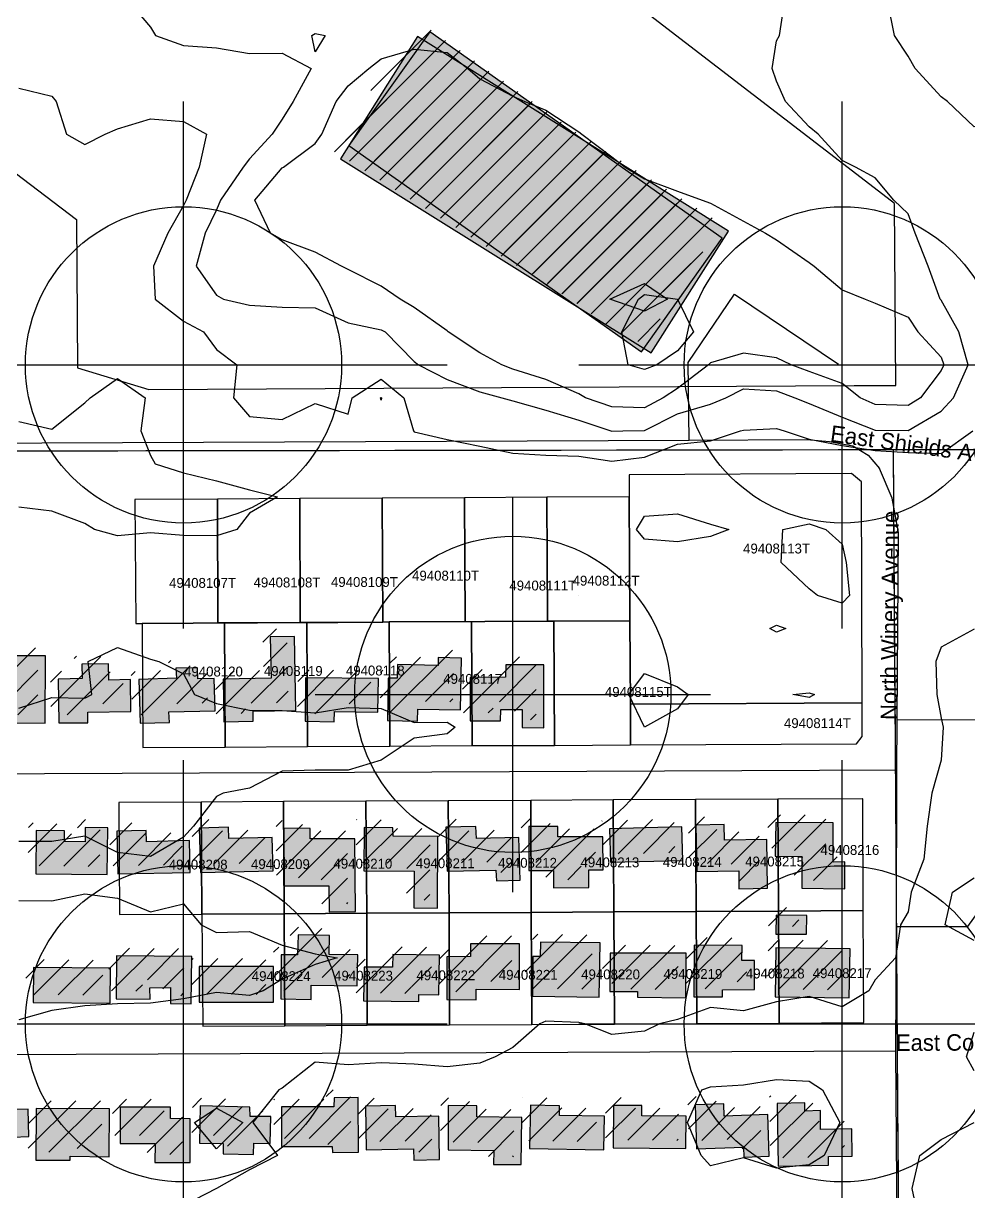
# Model space of a CAD drawing. Extents: x 6438959 to 7279357, y 1424492 to 2039161.
# Drawn here: x 6785889 to 6786750, y 1742430 to 1743494 of the extents above; entities that cross this region are included whole.
import ezdxf

# ---------------------------------------------------------------- set-up
doc = ezdxf.new("R2010")
doc.units = 21
for name, color, linetype in [('ADJOINING_LABELS', 230, 'Continuous'), ('ADJOINING_PARCELS', 241, 'Continuous'), ('BUILDINGS', 9, 'Continuous'), ('CENTER', 1, 'Continuous'), ('CL_LOCAL', 4, 'Continuous'), ('CL_MAJOR', 2, 'Continuous'), ('CONTOUR_1FT', 251, 'Continuous'), ('CONTOUR_INDEX', 150, 'Continuous'), ('PLSS_QQ', 8, 'Continuous'), ('PLSS_QQ_3D', 7, 'Continuous'), ('PLSS_SECTION', 7, 'Continuous'), ('PLSS_SECTION_3D', 7, 'Continuous'), ('ROAD_LABELS', 3, 'Continuous')]:
    doc.layers.add(name, color=color, linetype=linetype)

msp = doc.modelspace()

# ---------------------------------------------------------------- hatches: boundary and pattern name
at = {"layer": 'BUILDINGS_HATCH'}
for points in [[(6786185.6, 1743382.6), (6786451.9, 1743194.7), (6786525.5, 1743298.1), (6786259.2, 1743486)], [(6786460.9, 1743193.6), (6786531.2, 1743304.5), (6786248, 1743481.7), (6786178, 1743370.4)], [(6786070.9, 1742896.5), (6786071.5, 1742857.6), (6786098.4, 1742858.2), (6786098.3, 1742867.3), (6786137.3, 1742868), (6786135.9, 1742935.3), (6786113.9, 1742935.1), (6786114.8, 1742897.3)], [(6785849.4, 1742899.8), (6785849.4, 1742867.4), (6785882.2, 1742867.3), (6785882.3, 1742856.8), (6785908.9, 1742856.6), (6785909.3, 1742917.8), (6785881.2, 1742917.9), (6785881, 1742899.7)], [(6786287.3, 1742868.5), (6786288, 1742915.8), (6786266.9, 1742916.4), (6786266.7, 1742909.1), (6786229.8, 1742909.9), (6786229.6, 1742897.5), (6786221.4, 1742897.4), (6786220.6, 1742858.8), (6786248.1, 1742858.3), (6786248.3, 1742869.2)], [(6785921.2, 1742856.7), (6785947.9, 1742856.9), (6785947.8, 1742866.4), (6785987, 1742867.1), (6785986.5, 1742896.2), (6785966.9, 1742895.7), (6785966.5, 1742910.6), (6785942.2, 1742910.1), (6785942.6, 1742897), (6785920.6, 1742896.4)], [(6786063.8, 1742867.7), (6786062.9, 1742897.2), (6786048, 1742896.7), (6786047.6, 1742906.9), (6786028, 1742906.4), (6786028.4, 1742897.3), (6785994.1, 1742896.3), (6785995.3, 1742856.6), (6786022, 1742857.2), (6786021.6, 1742866.7)], [(6786296.1, 1742898), (6786296.1, 1742858.7), (6786323.7, 1742858.6), (6786323.9, 1742868.8), (6786343.5, 1742868.9), (6786343.3, 1742852.5), (6786363, 1742852.3), (6786363.1, 1742909.5), (6786328.5, 1742909.6), (6786328.3, 1742898.3)], [(6786145.6, 1742858.2), (6786172.2, 1742857.7), (6786172.4, 1742867.2), (6786212, 1742866.4), (6786212.6, 1742897), (6786146.1, 1742897.9)], [(6786301.7, 1742751.3), (6786301.3, 1742762.3), (6786273.8, 1742761.7), (6786275, 1742721.6), (6786319.5, 1742722.7), (6786319.9, 1742712.9), (6786341.5, 1742713.4), (6786340.3, 1742752.4)], [(6786349.4, 1742722.2), (6786371.9, 1742722.4), (6786371.8, 1742706.4), (6786404, 1742706.7), (6786404.1, 1742723), (6786417, 1742722.8), (6786416.8, 1742753), (6786375.8, 1742753), (6786375.7, 1742762.5), (6786349.3, 1742762.3)], [(6786422.9, 1742760.3), (6786423.7, 1742729.8), (6786489.6, 1742731.4), (6786488.8, 1742762)], [(6786566.8, 1742706.2), (6786566.2, 1742750.6), (6786527.5, 1742749.9), (6786527.4, 1742764.1), (6786501.4, 1742763.5), (6786502.3, 1742721.3), (6786540.7, 1742722), (6786540.8, 1742705.6)], [(6786637.2, 1742705.7), (6786637.2, 1742730.1), (6786626.7, 1742730), (6786626.7, 1742765.7), (6786574.3, 1742765.9), (6786573.9, 1742735.4), (6786598.2, 1742735.2), (6786598.2, 1742706.1)], [(6785926.4, 1742758.5), (6785900.6, 1742758.6), (6785900.4, 1742719.3), (6785965.4, 1742718.7), (6785965.9, 1742761.3), (6785945.4, 1742761.5), (6785945.2, 1742748.4), (6785926.5, 1742748.6)], [(6786041, 1742720.4), (6786040.4, 1742749.6), (6786001.2, 1742748.5), (6786000.8, 1742758.7), (6785974.2, 1742758.1), (6785975.1, 1742719.2)], [(6786116.5, 1742722.1), (6786115.7, 1742752.4), (6786076.2, 1742751.3), (6786075.8, 1742761.9), (6786049.1, 1742760.9), (6786050.3, 1742720.5)], [(6786167.5, 1742684.7), (6786191.5, 1742684.9), (6786191, 1742751.2), (6786150.3, 1742751.2), (6786150.2, 1742760.7), (6786126.2, 1742760.8), (6786126.6, 1742708.4), (6786167.3, 1742708.4)], [(6786266.5, 1742753.2), (6786225.8, 1742753.6), (6786225.7, 1742761.3), (6786199.4, 1742761.4), (6786199.1, 1742722.1), (6786245.1, 1742721.7), (6786244.8, 1742688.2), (6786266.2, 1742688)], [(6786574.5, 1742664.4), (6786602.3, 1742664.2), (6786602.5, 1742681.3), (6786574.7, 1742681.5)], [(6786193.2, 1742617.2), (6786193.6, 1742645.6), (6786167.5, 1742645.7), (6786168, 1742663.2), (6786139.3, 1742663.7), (6786138.8, 1742645.5), (6786123.9, 1742645.4), (6786123.6, 1742605.3), (6786151.2, 1742604.8), (6786151.1, 1742617.9)], [(6786340.8, 1742655.5), (6786296.3, 1742655.5), (6786296.4, 1742643.9), (6786274.7, 1742643.7), (6786274.8, 1742604.7), (6786301.4, 1742604.6), (6786301.6, 1742614.1), (6786340.9, 1742614)], [(6786414.4, 1742656.5), (6786359.9, 1742657.1), (6786359.7, 1742644), (6786353.2, 1742644), (6786352.7, 1742607.9), (6786413.6, 1742607)], [(6786198.9, 1742603.7), (6786249.3, 1742603.1), (6786249.3, 1742609.3), (6786267.4, 1742609), (6786268, 1742645.1), (6786225.5, 1742645.8), (6786225.3, 1742634.2), (6786199.5, 1742634.3)], [(6786492.6, 1742646.9), (6786423.5, 1742647.1), (6786423.2, 1742612.1), (6786448.4, 1742612), (6786448.5, 1742606.9), (6786492.4, 1742606.5)], [(6786499.7, 1742607.3), (6786525.8, 1742607.2), (6786525.7, 1742613.7), (6786555, 1742614), (6786555.1, 1742640.5), (6786543.4, 1742640.4), (6786543.6, 1742653.9), (6786499.9, 1742654.3)], [(6786574.3, 1742652), (6786573.8, 1742607.2), (6786641.2, 1742606.3), (6786642, 1742651.1)], [(6786042.5, 1742644), (6785973.9, 1742644.5), (6785973.7, 1742605.5), (6786004.4, 1742605.1), (6786004.3, 1742615.6), (6786023.1, 1742615.8), (6786022.9, 1742601.2), (6786041.9, 1742601)], [(6786116.9, 1742602.3), (6786116.9, 1742634.8), (6786049.3, 1742634.9), (6786049.2, 1742602.5)], [(6785968.4, 1742633.5), (6785898.4, 1742634.1), (6785898.1, 1742602), (6785968.1, 1742601.5)], [(6786041, 1742496.1), (6786023.2, 1742496.4), (6786023.1, 1742506.9), (6785977.1, 1742506.9), (6785977.1, 1742473.8), (6786009, 1742473.7), (6786008.9, 1742456.5), (6786041.1, 1742456.4)], [(6786098.7, 1742463.8), (6786098.9, 1742474), (6786113.9, 1742473.8), (6786114.3, 1742498.2), (6786095.5, 1742498.4), (6786095.4, 1742506.8), (6786050, 1742507.9), (6786049.4, 1742474), (6786071.1, 1742473.8), (6786070.9, 1742464.3)], [(6786124.1, 1742507), (6786124.1, 1742471), (6786170.4, 1742471), (6786170.5, 1742465.5), (6786194.2, 1742465.7), (6786194.1, 1742515.6), (6786172.1, 1742515.4), (6786171.9, 1742507)], [(6786201.2, 1742467.9), (6786244.5, 1742468.7), (6786244.6, 1742458.5), (6786268.1, 1742459), (6786267.4, 1742498.7), (6786228.2, 1742498), (6786228.1, 1742508.2), (6786200.6, 1742507.6)], [(6786342.5, 1742454.5), (6786343, 1742497.5), (6786302, 1742497.9), (6786302.2, 1742508.1), (6786276.1, 1742508.3), (6786275.9, 1742467.8), (6786317.5, 1742467.4), (6786317.3, 1742454.7)], [(6786377.5, 1742508), (6786350.8, 1742508.5), (6786350, 1742469.2), (6786417.7, 1742467.9), (6786418.3, 1742498.5), (6786377.3, 1742499.3)], [(6786426.1, 1742469.8), (6786492.3, 1742469.2), (6786492.7, 1742498.7), (6786452.3, 1742498.8), (6786452.2, 1742508.2), (6786426.4, 1742508.4)], [(6786544.8, 1742470.4), (6786545.1, 1742461.3), (6786568.3, 1742462.2), (6786567.1, 1742500.1), (6786527.3, 1742498.7), (6786526.9, 1742509.9), (6786500.8, 1742509), (6786502, 1742469)], [(6786643.6, 1742487.2), (6786615.2, 1742486.6), (6786615.1, 1742503.8), (6786600.7, 1742503.3), (6786600.7, 1742510.6), (6786575.5, 1742510), (6786576.5, 1742453.2), (6786622.5, 1742453.9), (6786622.5, 1742461.9), (6786643.8, 1742462.1)], [(6785894.1, 1742480), (6785893.3, 1742505.1), (6785823.9, 1742503.5), (6785824.8, 1742470.3), (6785879.3, 1742471.9), (6785879.2, 1742479.5)], [(6785967.2, 1742461.7), (6785967.4, 1742505.4), (6785900.7, 1742505.5), (6785900.5, 1742458.6), (6785931.8, 1742458.5), (6785931.8, 1742462.1)]]:
    msp.add_hatch(color=251, dxfattribs=at).paths.add_polyline_path(points)
at = {"layer": 'BUILDINGS_SHADOW'}
h = msp.add_hatch(dxfattribs=at)
h.set_pattern_fill('ANSI31', scale=5)
h.paths.add_polyline_path([(6786454, 1743200.8), (6786524.2, 1743311.7), (6786241, 1743488.9), (6786171, 1743377.6)])
h = msp.add_hatch(dxfattribs=at)
h.set_pattern_fill('ANSI31', scale=5)
h.paths.add_polyline_path([(6786178.7, 1743389.8), (6786445, 1743201.9), (6786518.6, 1743305.3), (6786252.3, 1743493.2)])
h = msp.add_hatch(dxfattribs=at)
h.set_pattern_fill('ANSI31', scale=5)
h.paths.add_polyline_path([(6786063.9, 1742903.7), (6786064.5, 1742864.8), (6786091.5, 1742865.4), (6786091.4, 1742874.5), (6786130.3, 1742875.2), (6786128.9, 1742942.5), (6786107, 1742942.3), (6786107.8, 1742904.5)])
h = msp.add_hatch(dxfattribs=at)
h.set_pattern_fill('ANSI31', scale=5)
h.paths.add_polyline_path([(6785842.5, 1742907), (6785842.4, 1742874.6), (6785875.2, 1742874.5), (6785875.3, 1742864), (6785902, 1742863.8), (6785902.4, 1742925), (6785874.2, 1742925.1), (6785874.1, 1742906.9)])
h = msp.add_hatch(dxfattribs=at)
h.set_pattern_fill('ANSI31', scale=5)
h.paths.add_polyline_path([(6786280.3, 1742875.7), (6786281.1, 1742923), (6786260, 1742923.6), (6786259.8, 1742916.3), (6786222.9, 1742917.1), (6786222.7, 1742904.7), (6786214.5, 1742904.6), (6786213.6, 1742866), (6786241.1, 1742865.5), (6786241.3, 1742876.4)])
h = msp.add_hatch(dxfattribs=at)
h.set_pattern_fill('ANSI31', scale=5)
h.paths.add_polyline_path([(6785914.3, 1742863.9), (6785940.9, 1742864.1), (6785940.8, 1742873.6), (6785980.1, 1742874.3), (6785979.6, 1742903.4), (6785959.9, 1742902.9), (6785959.5, 1742917.8), (6785935.2, 1742917.3), (6785935.6, 1742904.2), (6785913.7, 1742903.6)])
h = msp.add_hatch(dxfattribs=at)
h.set_pattern_fill('ANSI31', scale=5)
h.paths.add_polyline_path([(6786056.8, 1742874.9), (6786056, 1742904.4), (6786041.1, 1742903.9), (6786040.7, 1742914.1), (6786021.1, 1742913.6), (6786021.4, 1742904.5), (6785987.2, 1742903.5), (6785988.4, 1742863.8), (6786015, 1742864.4), (6786014.7, 1742873.8)])
h = msp.add_hatch(dxfattribs=at)
h.set_pattern_fill('ANSI31', scale=5)
h.paths.add_polyline_path([(6786289.1, 1742905.2), (6786289.2, 1742865.9), (6786316.7, 1742865.8), (6786316.9, 1742876), (6786336.5, 1742876.1), (6786336.4, 1742859.7), (6786356, 1742859.5), (6786356.1, 1742916.7), (6786321.6, 1742916.8), (6786321.4, 1742905.5)])
h = msp.add_hatch(dxfattribs=at)
h.set_pattern_fill('ANSI31', scale=5)
h.paths.add_polyline_path([(6786138.6, 1742865.4), (6786165.3, 1742864.9), (6786165.5, 1742874.4), (6786205.1, 1742873.6), (6786205.7, 1742904.2), (6786139.2, 1742905.1)])
h = msp.add_hatch(dxfattribs=at)
h.set_pattern_fill('ANSI31', scale=5)
h.paths.add_polyline_path([(6786630.2, 1742712.9), (6786630.3, 1742737.2), (6786619.8, 1742737.2), (6786619.8, 1742772.8), (6786567.3, 1742773.1), (6786567, 1742742.6), (6786591.3, 1742742.4), (6786591.2, 1742713.3)])
h = msp.add_hatch(dxfattribs=at)
h.set_pattern_fill('ANSI31', scale=5)
h.paths.add_polyline_path([(6785919.5, 1742765.7), (6785893.7, 1742765.8), (6785893.4, 1742726.5), (6785958.5, 1742725.9), (6785959, 1742768.5), (6785938.5, 1742768.7), (6785938.3, 1742755.6), (6785919.6, 1742755.8)])
h = msp.add_hatch(dxfattribs=at)
h.set_pattern_fill('ANSI31', scale=5)
h.paths.add_polyline_path([(6786034, 1742727.6), (6786033.5, 1742756.8), (6785994.2, 1742755.7), (6785993.9, 1742765.9), (6785967.2, 1742765.3), (6785968.1, 1742726.4)])
h = msp.add_hatch(dxfattribs=at)
h.set_pattern_fill('ANSI31', scale=5)
h.paths.add_polyline_path([(6786109.6, 1742729.3), (6786108.7, 1742759.6), (6786069.2, 1742758.5), (6786068.8, 1742769.1), (6786042.2, 1742768.1), (6786043.4, 1742727.7)])
h = msp.add_hatch(dxfattribs=at)
h.set_pattern_fill('ANSI31', scale=5)
h.paths.add_polyline_path([(6786160.6, 1742691.9), (6786184.6, 1742692.1), (6786184, 1742758.3), (6786143.3, 1742758.4), (6786143.2, 1742767.8), (6786119.2, 1742768), (6786119.6, 1742715.6), (6786160.4, 1742715.6)])
h = msp.add_hatch(dxfattribs=at)
h.set_pattern_fill('ANSI31', scale=5)
h.paths.add_polyline_path([(6786259.6, 1742760.4), (6786218.9, 1742760.8), (6786218.8, 1742768.5), (6786192.4, 1742768.6), (6786192.2, 1742729.3), (6786238.2, 1742728.9), (6786237.9, 1742695.4), (6786259.2, 1742695.2)])
h = msp.add_hatch(dxfattribs=at)
h.set_pattern_fill('ANSI31', scale=5)
h.paths.add_polyline_path([(6786294.7, 1742758.5), (6786294.4, 1742769.4), (6786266.8, 1742768.9), (6786268, 1742728.8), (6786312.6, 1742729.9), (6786312.9, 1742720.1), (6786334.6, 1742720.6), (6786333.4, 1742759.6)])
h = msp.add_hatch(dxfattribs=at)
h.set_pattern_fill('ANSI31', scale=5)
h.paths.add_polyline_path([(6786342.4, 1742729.4), (6786365, 1742729.6), (6786364.8, 1742713.6), (6786397, 1742713.9), (6786397.2, 1742730.2), (6786410.1, 1742730), (6786409.8, 1742760.2), (6786368.8, 1742760.2), (6786368.8, 1742769.7), (6786342.4, 1742769.5)])
h = msp.add_hatch(dxfattribs=at)
h.set_pattern_fill('ANSI31', scale=5)
h.paths.add_polyline_path([(6786415.9, 1742767.5), (6786416.8, 1742737), (6786482.7, 1742738.6), (6786481.8, 1742769.2)])
h = msp.add_hatch(dxfattribs=at)
h.set_pattern_fill('ANSI31', scale=5)
h.paths.add_polyline_path([(6786559.9, 1742713.4), (6786559.2, 1742757.8), (6786520.6, 1742757.1), (6786520.5, 1742771.3), (6786494.4, 1742770.7), (6786495.3, 1742728.5), (6786533.7, 1742729.2), (6786533.8, 1742712.8)])
h = msp.add_hatch(dxfattribs=at)
h.set_pattern_fill('ANSI31', scale=5)
h.paths.add_polyline_path([(6786567.6, 1742671.6), (6786595.4, 1742671.4), (6786595.6, 1742688.5), (6786567.7, 1742688.7)])
h = msp.add_hatch(dxfattribs=at)
h.set_pattern_fill('ANSI31', scale=5)
h.paths.add_polyline_path([(6786186.3, 1742624.4), (6786186.6, 1742652.8), (6786160.6, 1742652.9), (6786161, 1742670.4), (6786132.3, 1742670.9), (6786131.9, 1742652.7), (6786116.9, 1742652.6), (6786116.7, 1742612.5), (6786144.2, 1742612), (6786144.1, 1742625.1)])
h = msp.add_hatch(dxfattribs=at)
h.set_pattern_fill('ANSI31', scale=5)
h.paths.add_polyline_path([(6786333.9, 1742662.7), (6786289.4, 1742662.7), (6786289.5, 1742651.1), (6786267.8, 1742650.9), (6786267.8, 1742611.9), (6786294.5, 1742611.8), (6786294.7, 1742621.3), (6786333.9, 1742621.2)])
h = msp.add_hatch(dxfattribs=at)
h.set_pattern_fill('ANSI31', scale=5)
h.paths.add_polyline_path([(6786407.4, 1742663.7), (6786352.9, 1742664.3), (6786352.7, 1742651.2), (6786346.3, 1742651.2), (6786345.7, 1742615.1), (6786406.6, 1742614.2)])
h = msp.add_hatch(dxfattribs=at)
h.set_pattern_fill('ANSI31', scale=5)
h.paths.add_polyline_path([(6786492.8, 1742614.5), (6786518.8, 1742614.4), (6786518.8, 1742620.9), (6786548.1, 1742621.1), (6786548.1, 1742647.7), (6786536.4, 1742647.6), (6786536.6, 1742661.1), (6786493, 1742661.5)])
h = msp.add_hatch(dxfattribs=at)
h.set_pattern_fill('ANSI31', scale=5)
h.paths.add_polyline_path([(6786567.4, 1742659.2), (6786566.9, 1742614.4), (6786634.2, 1742613.5), (6786635, 1742658.3)])
h = msp.add_hatch(dxfattribs=at)
h.set_pattern_fill('ANSI31', scale=5)
h.paths.add_polyline_path([(6786035.5, 1742651.2), (6785967, 1742651.7), (6785966.7, 1742612.7), (6785997.5, 1742612.3), (6785997.4, 1742622.8), (6786016.1, 1742623), (6786016, 1742608.4), (6786035, 1742608.2)])
h = msp.add_hatch(dxfattribs=at)
h.set_pattern_fill('ANSI31', scale=5)
h.paths.add_polyline_path([(6786192, 1742610.9), (6786242.4, 1742610.3), (6786242.3, 1742616.5), (6786260.5, 1742616.2), (6786261.1, 1742652.3), (6786218.6, 1742653), (6786218.4, 1742641.4), (6786192.6, 1742641.5)])
h = msp.add_hatch(dxfattribs=at)
h.set_pattern_fill('ANSI31', scale=5)
h.paths.add_polyline_path([(6786485.7, 1742654.1), (6786416.6, 1742654.3), (6786416.3, 1742619.3), (6786441.5, 1742619.2), (6786441.5, 1742614.1), (6786485.4, 1742613.7)])
h = msp.add_hatch(dxfattribs=at)
h.set_pattern_fill('ANSI31', scale=5)
h.paths.add_polyline_path([(6785961.5, 1742640.7), (6785891.5, 1742641.3), (6785891.2, 1742609.2), (6785961.2, 1742608.7)])
h = msp.add_hatch(dxfattribs=at)
h.set_pattern_fill('ANSI31', scale=5)
h.paths.add_polyline_path([(6786110, 1742609.5), (6786110, 1742642), (6786042.3, 1742642.1), (6786042.3, 1742609.7)])
h = msp.add_hatch(dxfattribs=at)
h.set_pattern_fill('ANSI31', scale=5)
h.paths.add_polyline_path([(6786117.2, 1742514.2), (6786117.2, 1742478.2), (6786163.5, 1742478.2), (6786163.5, 1742472.7), (6786187.2, 1742472.9), (6786187.1, 1742522.8), (6786165.2, 1742522.6), (6786164.9, 1742514.2)])
h = msp.add_hatch(dxfattribs=at)
h.set_pattern_fill('ANSI31', scale=5)
h.paths.add_polyline_path([(6786636.7, 1742494.4), (6786608.3, 1742493.8), (6786608.1, 1742510.9), (6786593.8, 1742510.5), (6786593.7, 1742517.7), (6786568.5, 1742517.2), (6786569.6, 1742460.4), (6786615.6, 1742461.1), (6786615.5, 1742469.1), (6786636.9, 1742469.3)])
h = msp.add_hatch(dxfattribs=at)
h.set_pattern_fill('ANSI31', scale=5)
h.paths.add_polyline_path([(6785960.3, 1742468.9), (6785960.5, 1742512.6), (6785893.7, 1742512.7), (6785893.5, 1742465.8), (6785924.9, 1742465.7), (6785924.8, 1742469.3)])
h = msp.add_hatch(dxfattribs=at)
h.set_pattern_fill('ANSI31', scale=5)
h.paths.add_polyline_path([(6786034.1, 1742503.3), (6786016.2, 1742503.5), (6786016.1, 1742514.1), (6785970.2, 1742514.1), (6785970.1, 1742481), (6786002.1, 1742480.9), (6786001.9, 1742463.7), (6786034.1, 1742463.6)])
h = msp.add_hatch(dxfattribs=at)
h.set_pattern_fill('ANSI31', scale=5)
h.paths.add_polyline_path([(6786091.8, 1742471), (6786092, 1742481.2), (6786106.9, 1742481), (6786107.3, 1742505.4), (6786088.6, 1742505.6), (6786088.5, 1742514), (6786043.1, 1742515.1), (6786042.5, 1742481.2), (6786064.2, 1742481), (6786063.9, 1742471.5)])
h = msp.add_hatch(dxfattribs=at)
h.set_pattern_fill('ANSI31', scale=5)
h.paths.add_polyline_path([(6786194.3, 1742475.1), (6786237.6, 1742475.9), (6786237.7, 1742465.7), (6786261.1, 1742466.2), (6786260.5, 1742505.9), (6786221.3, 1742505.2), (6786221.2, 1742515.4), (6786193.6, 1742514.8)])
h = msp.add_hatch(dxfattribs=at)
h.set_pattern_fill('ANSI31', scale=5)
h.paths.add_polyline_path([(6786335.5, 1742461.7), (6786336.1, 1742504.7), (6786295.1, 1742505.1), (6786295.3, 1742515.3), (6786269.2, 1742515.4), (6786268.9, 1742475), (6786310.5, 1742474.6), (6786310.4, 1742461.9)])
h = msp.add_hatch(dxfattribs=at)
h.set_pattern_fill('ANSI31', scale=5)
h.paths.add_polyline_path([(6786370.6, 1742515.2), (6786343.9, 1742515.7), (6786343, 1742476.4), (6786410.7, 1742475.1), (6786411.3, 1742505.7), (6786370.3, 1742506.4)])
h = msp.add_hatch(dxfattribs=at)
h.set_pattern_fill('ANSI31', scale=5)
h.paths.add_polyline_path([(6786419.2, 1742477), (6786485.4, 1742476.4), (6786485.7, 1742505.9), (6786445.3, 1742506), (6786445.2, 1742515.4), (6786419.5, 1742515.6)])
h = msp.add_hatch(dxfattribs=at)
h.set_pattern_fill('ANSI31', scale=5)
h.paths.add_polyline_path([(6786537.8, 1742477.6), (6786538.2, 1742468.5), (6786561.3, 1742469.4), (6786560.1, 1742507.3), (6786520.3, 1742505.9), (6786519.9, 1742517.1), (6786493.9, 1742516.2), (6786495.1, 1742476.2)])

# ---------------------------------------------------------------- linework, layer by layer
at = {"layer": 'ADJOINING_PARCELS'}
for points in [[(6785390.5, 1744323.3), (6785393.8, 1743812.1), (6785395.1, 1743632.4), (6785596.2, 1743633.5), (6785597, 1743513.5), (6785676, 1743513.8), (6785721.3, 1743479.4), (6785937.4, 1743315.1), (6785938.3, 1743180), (6786003.4, 1743160.4), (6786645.8, 1743163.8), (6786683.8, 1743164.1), (6786682.4, 1743329.6), (6786644.2, 1743359), (6786060.6, 1743807.9), (6785390.5, 1744323.3)], [(6786643.3, 1743083.8), (6786440.7, 1743082.7), (6786440.9, 1743062.7), (6786441.4, 1742949.7), (6786441.9, 1742873.9), (6786653, 1742875.1), (6786652.3, 1743076.1), (6786643.3, 1743083.8)], [(6785997.2, 1742947.3), (6786043.6, 1742947.5), (6786066.3, 1742947.7), (6786065.9, 1743060.5), (6785990.7, 1743060.1), (6785991.4, 1742947.2), (6785997.2, 1742947.3)], [(6786102.2, 1742947.8), (6786141.3, 1742948.1), (6786140.8, 1743061), (6786065.9, 1743060.5), (6786066.3, 1742947.7), (6786072.2, 1742947.7), (6786102.2, 1742947.8)], [(6786147.2, 1742948.2), (6786175.6, 1742948.2), (6786216.4, 1742948.5), (6786215.8, 1743061.4), (6786140.8, 1743061), (6786141.3, 1742948.1), (6786147.2, 1742948.2)], [(6786222.2, 1742948.6), (6786291.4, 1742949), (6786290.8, 1743061.8), (6786215.8, 1743061.4), (6786216.4, 1742948.5), (6786222.2, 1742948.6)], [(6786366.4, 1742949.2), (6786366.4, 1742949.4), (6786365.8, 1743062.3), (6786290.8, 1743061.8), (6786291.4, 1742949), (6786297.3, 1742948.8), (6786309.2, 1742948.9), (6786366.4, 1742949.2)], [(6786372.3, 1742949.3), (6786441.4, 1742949.7), (6786440.9, 1743062.7), (6786365.8, 1743062.3), (6786366.4, 1742949.4), (6786366.4, 1742949.2), (6786372.3, 1742949.3)], [(6785997.9, 1742834.2), (6786072.8, 1742834.7), (6786072.2, 1742947.7), (6786066.3, 1742947.7), (6786043.6, 1742947.5), (6785997.2, 1742947.3), (6785997.9, 1742834.2)], [(6786072.8, 1742834.7), (6786147.8, 1742835.1), (6786147.2, 1742948.2), (6786141.3, 1742948.1), (6786102.2, 1742947.8), (6786072.2, 1742947.7), (6786072.8, 1742834.7)], [(6786147.8, 1742835.1), (6786222.8, 1742835.5), (6786222.2, 1742948.6), (6786216.4, 1742948.5), (6786175.6, 1742948.2), (6786147.2, 1742948.2), (6786147.8, 1742835.1)], [(6786297.8, 1742836), (6786297.3, 1742948.8), (6786291.4, 1742949), (6786222.2, 1742948.6), (6786222.8, 1742835.5), (6786297.8, 1742836)], [(6786442, 1742836.6), (6786441.9, 1742873.9), (6786441.4, 1742949.7), (6786372.3, 1742949.3), (6786372.8, 1742836.2), (6786442, 1742836.6)], [(6786653.1, 1742844.3), (6786653, 1742875.1), (6786441.9, 1742873.9), (6786442, 1742836.6), (6786647.8, 1742837.7), (6786653.1, 1742844.3)], [(6786051.7, 1742682.5), (6786051.1, 1742784.6), (6785976.1, 1742784.2), (6785976.7, 1742682.2), (6786051.7, 1742682.5)], [(6786126.7, 1742682.9), (6786126.1, 1742785), (6786051.1, 1742784.6), (6786051.7, 1742682.5), (6786126.7, 1742682.9)], [(6786201.8, 1742683.3), (6786201.1, 1742785.5), (6786126.1, 1742785), (6786126.7, 1742682.9), (6786201.8, 1742683.3)], [(6786276.8, 1742683.8), (6786276.1, 1742785.7), (6786201.1, 1742785.5), (6786201.8, 1742683.3), (6786276.8, 1742683.8)], [(6786351.7, 1742684.2), (6786351.2, 1742786.1), (6786276.1, 1742785.7), (6786276.8, 1742683.8), (6786351.7, 1742684.2)], [(6786426.7, 1742684.6), (6786426.2, 1742786.6), (6786351.2, 1742786.1), (6786351.7, 1742684.2), (6786426.7, 1742684.6)], [(6786501.7, 1742684.9), (6786501.2, 1742787), (6786426.2, 1742786.6), (6786426.7, 1742684.6), (6786501.7, 1742684.9)], [(6786576.8, 1742685.3), (6786576.1, 1742787.4), (6786501.2, 1742787), (6786501.7, 1742684.9), (6786576.8, 1742685.3)], [(6786576.8, 1742685.3), (6786654, 1742685.8), (6786653.5, 1742787.7), (6786653.3, 1742787.7), (6786576.1, 1742787.4), (6786576.8, 1742685.3)], [(6786127.3, 1742581), (6786126.7, 1742682.9), (6786051.7, 1742682.5), (6786052.4, 1742580.5), (6786127.3, 1742581)], [(6786202.3, 1742581.4), (6786201.8, 1742683.3), (6786126.7, 1742682.9), (6786127.3, 1742581), (6786202.3, 1742581.4)], [(6786277.3, 1742581.8), (6786276.8, 1742683.8), (6786201.8, 1742683.3), (6786202.3, 1742581.4), (6786277.3, 1742581.8)], [(6786352.3, 1742582.1), (6786351.7, 1742684.2), (6786276.8, 1742683.8), (6786277.3, 1742581.8), (6786352.3, 1742582.1)], [(6786427.4, 1742582.5), (6786426.7, 1742684.6), (6786351.7, 1742684.2), (6786352.3, 1742582.1), (6786427.4, 1742582.5)], [(6786502.4, 1742582.9), (6786501.7, 1742684.9), (6786426.7, 1742684.6), (6786427.4, 1742582.5), (6786502.4, 1742582.9)], [(6786577.4, 1742583.4), (6786576.8, 1742685.3), (6786501.7, 1742684.9), (6786502.4, 1742582.9), (6786577.4, 1742583.4)], [(6786577.4, 1742583.4), (6786654.6, 1742583.8), (6786654, 1742685.8), (6786576.8, 1742685.3), (6786577.4, 1742583.4)]]:
    msp.add_lwpolyline(points, close=True, dxfattribs=at)
at = {"layer": 'BUILDINGS'}
for points in [[(6786185.6, 1743382.6), (6786451.9, 1743194.7), (6786525.5, 1743298.1), (6786259.2, 1743486), (6786185.6, 1743382.6)], [(6786460.9, 1743193.6), (6786531.2, 1743304.5), (6786248, 1743481.7), (6786178, 1743370.4), (6786460.9, 1743193.6)], [(6786070.9, 1742896.5), (6786071.5, 1742857.6), (6786098.4, 1742858.2), (6786098.3, 1742867.3), (6786137.3, 1742868), (6786135.9, 1742935.3), (6786113.9, 1742935.1), (6786114.8, 1742897.3), (6786070.9, 1742896.5)], [(6785849.4, 1742899.8), (6785849.4, 1742867.4), (6785882.2, 1742867.3), (6785882.3, 1742856.8), (6785908.9, 1742856.6), (6785909.3, 1742917.8), (6785881.2, 1742917.9), (6785881, 1742899.7), (6785849.4, 1742899.8)], [(6786287.3, 1742868.5), (6786288, 1742915.8), (6786266.9, 1742916.4), (6786266.7, 1742909.1), (6786229.8, 1742909.9), (6786229.6, 1742897.5), (6786221.4, 1742897.4), (6786220.6, 1742858.8), (6786248.1, 1742858.3), (6786248.3, 1742869.2), (6786287.3, 1742868.5)], [(6785921.2, 1742856.7), (6785947.9, 1742856.9), (6785947.8, 1742866.4), (6785987, 1742867.1), (6785986.5, 1742896.2), (6785966.9, 1742895.7), (6785966.5, 1742910.6), (6785942.2, 1742910.1), (6785942.6, 1742897), (6785920.6, 1742896.4), (6785921.2, 1742856.7)], [(6786063.8, 1742867.7), (6786062.9, 1742897.2), (6786048, 1742896.7), (6786047.6, 1742906.9), (6786028, 1742906.4), (6786028.4, 1742897.3), (6785994.1, 1742896.3), (6785995.3, 1742856.6), (6786022, 1742857.2), (6786021.6, 1742866.7), (6786063.8, 1742867.7)], [(6786296.1, 1742898), (6786296.1, 1742858.7), (6786323.7, 1742858.6), (6786323.9, 1742868.8), (6786343.5, 1742868.9), (6786343.3, 1742852.5), (6786363, 1742852.3), (6786363.1, 1742909.5), (6786328.5, 1742909.6), (6786328.3, 1742898.3), (6786296.1, 1742898)], [(6786145.6, 1742858.2), (6786172.2, 1742857.7), (6786172.4, 1742867.2), (6786212, 1742866.4), (6786212.6, 1742897), (6786146.1, 1742897.9), (6786145.6, 1742858.2)], [(6786301.7, 1742751.3), (6786301.3, 1742762.3), (6786273.8, 1742761.7), (6786275, 1742721.6), (6786319.5, 1742722.7), (6786319.9, 1742712.9), (6786341.5, 1742713.4), (6786340.3, 1742752.4), (6786301.7, 1742751.3)], [(6786349.4, 1742722.2), (6786371.9, 1742722.4), (6786371.8, 1742706.4), (6786404, 1742706.7), (6786404.1, 1742723), (6786417, 1742722.8), (6786416.8, 1742753), (6786375.8, 1742753), (6786375.7, 1742762.5), (6786349.3, 1742762.3), (6786349.4, 1742722.2)], [(6786422.9, 1742760.3), (6786423.7, 1742729.8), (6786489.6, 1742731.4), (6786488.8, 1742762), (6786422.9, 1742760.3)], [(6786566.8, 1742706.2), (6786566.2, 1742750.6), (6786527.5, 1742749.9), (6786527.4, 1742764.1), (6786501.4, 1742763.5), (6786502.3, 1742721.3), (6786540.7, 1742722), (6786540.8, 1742705.6), (6786566.8, 1742706.2)], [(6786637.2, 1742705.7), (6786637.2, 1742730.1), (6786626.7, 1742730), (6786626.7, 1742765.7), (6786574.3, 1742765.9), (6786573.9, 1742735.4), (6786598.2, 1742735.2), (6786598.2, 1742706.1), (6786637.2, 1742705.7)], [(6785926.4, 1742758.5), (6785900.6, 1742758.6), (6785900.4, 1742719.3), (6785965.4, 1742718.7), (6785965.9, 1742761.3), (6785945.4, 1742761.5), (6785945.2, 1742748.4), (6785926.5, 1742748.6), (6785926.4, 1742758.5)], [(6786041, 1742720.4), (6786040.4, 1742749.6), (6786001.2, 1742748.5), (6786000.8, 1742758.7), (6785974.2, 1742758.1), (6785975.1, 1742719.2), (6786041, 1742720.4)], [(6786116.5, 1742722.1), (6786115.7, 1742752.4), (6786076.2, 1742751.3), (6786075.8, 1742761.9), (6786049.1, 1742760.9), (6786050.3, 1742720.5), (6786116.5, 1742722.1)], [(6786167.5, 1742684.7), (6786191.5, 1742684.9), (6786191, 1742751.2), (6786150.3, 1742751.2), (6786150.2, 1742760.7), (6786126.2, 1742760.8), (6786126.6, 1742708.4), (6786167.3, 1742708.4), (6786167.5, 1742684.7)], [(6786266.5, 1742753.2), (6786225.8, 1742753.6), (6786225.7, 1742761.3), (6786199.4, 1742761.4), (6786199.1, 1742722.1), (6786245.1, 1742721.7), (6786244.8, 1742688.2), (6786266.2, 1742688), (6786266.5, 1742753.2)], [(6786574.5, 1742664.4), (6786602.3, 1742664.2), (6786602.5, 1742681.3), (6786574.7, 1742681.5), (6786574.5, 1742664.4)], [(6786193.2, 1742617.2), (6786193.6, 1742645.6), (6786167.5, 1742645.7), (6786168, 1742663.2), (6786139.3, 1742663.7), (6786138.8, 1742645.5), (6786123.9, 1742645.4), (6786123.6, 1742605.3), (6786151.2, 1742604.8), (6786151.1, 1742617.9), (6786193.2, 1742617.2)], [(6786340.8, 1742655.5), (6786296.3, 1742655.5), (6786296.4, 1742643.9), (6786274.7, 1742643.7), (6786274.8, 1742604.7), (6786301.4, 1742604.6), (6786301.6, 1742614.1), (6786340.9, 1742614), (6786340.8, 1742655.5)], [(6786414.4, 1742656.5), (6786359.9, 1742657.1), (6786359.7, 1742644), (6786353.2, 1742644), (6786352.7, 1742607.9), (6786413.6, 1742607), (6786414.4, 1742656.5)], [(6786198.9, 1742603.7), (6786249.3, 1742603.1), (6786249.3, 1742609.3), (6786267.4, 1742609), (6786268, 1742645.1), (6786225.5, 1742645.8), (6786225.3, 1742634.2), (6786199.5, 1742634.3), (6786198.9, 1742603.7)], [(6786492.6, 1742646.9), (6786423.5, 1742647.1), (6786423.2, 1742612.1), (6786448.4, 1742612), (6786448.5, 1742606.9), (6786492.4, 1742606.5), (6786492.6, 1742646.9)], [(6786499.7, 1742607.3), (6786525.8, 1742607.2), (6786525.7, 1742613.7), (6786555, 1742614), (6786555.1, 1742640.5), (6786543.4, 1742640.4), (6786543.6, 1742653.9), (6786499.9, 1742654.3), (6786499.7, 1742607.3)], [(6786574.3, 1742652), (6786573.8, 1742607.2), (6786641.2, 1742606.3), (6786642, 1742651.1), (6786574.3, 1742652)], [(6786042.5, 1742644), (6785973.9, 1742644.5), (6785973.7, 1742605.5), (6786004.4, 1742605.1), (6786004.3, 1742615.6), (6786023.1, 1742615.8), (6786022.9, 1742601.2), (6786041.9, 1742601), (6786042.5, 1742644)], [(6786116.9, 1742602.3), (6786116.9, 1742634.8), (6786049.3, 1742634.9), (6786049.2, 1742602.5), (6786116.9, 1742602.3)], [(6785968.4, 1742633.5), (6785898.4, 1742634.1), (6785898.1, 1742602), (6785968.1, 1742601.5), (6785968.4, 1742633.5)], [(6786041, 1742496.1), (6786023.2, 1742496.4), (6786023.1, 1742506.9), (6785977.1, 1742506.9), (6785977.1, 1742473.8), (6786009, 1742473.7), (6786008.9, 1742456.5), (6786041.1, 1742456.4), (6786041, 1742496.1)], [(6786098.7, 1742463.8), (6786098.9, 1742474), (6786113.9, 1742473.8), (6786114.3, 1742498.2), (6786095.5, 1742498.4), (6786095.4, 1742506.8), (6786050, 1742507.9), (6786049.4, 1742474), (6786071.1, 1742473.8), (6786070.9, 1742464.3), (6786098.7, 1742463.8)], [(6786124.1, 1742507), (6786124.1, 1742471), (6786170.4, 1742471), (6786170.5, 1742465.5), (6786194.2, 1742465.7), (6786194.1, 1742515.6), (6786172.1, 1742515.4), (6786171.9, 1742507), (6786124.1, 1742507)], [(6786201.2, 1742467.9), (6786244.5, 1742468.7), (6786244.6, 1742458.5), (6786268.1, 1742459), (6786267.4, 1742498.7), (6786228.2, 1742498), (6786228.1, 1742508.2), (6786200.6, 1742507.6), (6786201.2, 1742467.9)], [(6786342.5, 1742454.5), (6786343, 1742497.5), (6786302, 1742497.9), (6786302.2, 1742508.1), (6786276.1, 1742508.3), (6786275.9, 1742467.8), (6786317.5, 1742467.4), (6786317.3, 1742454.7), (6786342.5, 1742454.5)], [(6786377.5, 1742508), (6786350.8, 1742508.5), (6786350, 1742469.2), (6786417.7, 1742467.9), (6786418.3, 1742498.5), (6786377.3, 1742499.3), (6786377.5, 1742508)], [(6786426.1, 1742469.8), (6786492.3, 1742469.2), (6786492.7, 1742498.7), (6786452.3, 1742498.8), (6786452.2, 1742508.2), (6786426.4, 1742508.4), (6786426.1, 1742469.8)], [(6786544.8, 1742470.4), (6786545.1, 1742461.3), (6786568.3, 1742462.2), (6786567.1, 1742500.1), (6786527.3, 1742498.7), (6786526.9, 1742509.9), (6786500.8, 1742509), (6786502, 1742469), (6786544.8, 1742470.4)], [(6786643.6, 1742487.2), (6786615.2, 1742486.6), (6786615.1, 1742503.8), (6786600.7, 1742503.3), (6786600.7, 1742510.6), (6786575.5, 1742510), (6786576.5, 1742453.2), (6786622.5, 1742453.9), (6786622.5, 1742461.9), (6786643.8, 1742462.1), (6786643.6, 1742487.2)], [(6785894.1, 1742480), (6785893.3, 1742505.1), (6785823.9, 1742503.5), (6785824.8, 1742470.3), (6785879.3, 1742471.9), (6785879.2, 1742479.5), (6785894.1, 1742480)], [(6785967.2, 1742461.7), (6785967.4, 1742505.4), (6785900.7, 1742505.5), (6785900.5, 1742458.6), (6785931.8, 1742458.5), (6785931.8, 1742462.1), (6785967.2, 1742461.7)]]:
    msp.add_lwpolyline(points, close=True, dxfattribs=at)
at = {"layer": 'CENTER'}
for p, q in [((6786334.9, 1742702.7, 321.2), (6786334.9, 1743062.7, 321.2)), ((6786154.9, 1742882.7, 321.2), (6786514.9, 1742882.7, 321.2))]:
    msp.add_line(p, q, dxfattribs=at)
msp.add_circle((6786334.9, 1742882.7, 321.2), 144, dxfattribs=at)
at = {"layer": 'CL_LOCAL'}
for points in [[(6786495.4, 1743114.2), (6786494.5, 1743184.8), (6786536.6, 1743247.1), (6786631.5, 1743183.4)], [(6786684.4, 1742671.2), (6786749.3, 1742671.4), (6786769.7, 1742699.5), (6786769.5, 1742765.4), (6786769.2, 1742831.1), (6786769.1, 1742859.6), (6786684.9, 1742859.3)], [(6785362.4, 1742808.4), (6785413.9, 1742808.6), (6786684.6, 1742814)], [(6785414.4, 1742552.8), (6786683.8, 1742558)]]:
    msp.add_lwpolyline(points, dxfattribs=at)
at = {"layer": 'CL_MAJOR'}
for points in [[(6785758, 1743111), (6786495.4, 1743114.2), (6786602.7, 1743114.7), (6786623.3, 1743113), (6786644.4, 1743108.9), (6786658.4, 1743100.4), (6786668.7, 1743088.5)], [(6786683.8, 1742558), (6786684.4, 1742671.2), (6786684.6, 1742814), (6786684.9, 1742859.3), (6786686.1, 1743030.2), (6786680.5, 1743061.4), (6786668.7, 1743088.5)], [(6786698.5, 1740627.4), (6786696, 1740946.7), (6786695, 1741079.8), (6786692.3, 1741435.2), (6786689.7, 1741778.9), (6786687.7, 1742044.2), (6786685.7, 1742303.7), (6786685, 1742397.3), (6786683.8, 1742558)]]:
    msp.add_lwpolyline(points, dxfattribs=at)
at = {"layer": 'CONTOUR_1FT'}
for points, elevation in [([(6786784.9, 1743410.4), (6786754.9, 1743399.6), (6786730.6, 1743422.7), (6786724.9, 1743426.9), (6786701.4, 1743452.7), (6786694.9, 1743463.9), (6786682.6, 1743482.7), (6786676.3, 1743512.7), (6786694.9, 1743524.7), (6786724.9, 1743522.3), (6786751.7, 1743512.7), (6786754.9, 1743511.3), (6786784.9, 1743487), (6786788.3, 1743482.7), (6786801.9, 1743452.7), (6786796.1, 1743422.7), (6786784.9, 1743410.4)], 327), ([(6785985.6, 1743512.7), (6786004.9, 1743490.2), (6786009.4, 1743482.7), (6786034.9, 1743473.6), (6786064.9, 1743471.4), (6786094.9, 1743466.3), (6786124.9, 1743466.7), (6786151.3, 1743452.7), (6786134.8, 1743422.7), (6786124.9, 1743406.4), (6786115.8, 1743392.7), (6786094.9, 1743370.5), (6786089.3, 1743362.7), (6786068.7, 1743332.7), (6786064.9, 1743323.8), (6786054.6, 1743302.7), (6786046.3, 1743272.7), (6786064.9, 1743246.1), (6786071.2, 1743242.7), (6786094.9, 1743237.1), (6786124.9, 1743235.4), (6786154.9, 1743234.8), (6786184.9, 1743221.1), (6786214.9, 1743214.7), (6786218.7, 1743212.7), (6786244.9, 1743185.8), (6786249, 1743182.7), (6786274.9, 1743169.5), (6786304.9, 1743158.1), (6786324.9, 1743152.7), (6786334.9, 1743149.9), (6786364.9, 1743141.4), (6786394.9, 1743132.5), (6786424.2, 1743122.7), (6786424.9, 1743122.4), (6786434.9, 1743122.7), (6786454.9, 1743123.1), (6786484.9, 1743138), (6786514.9, 1743146.9), (6786528.8, 1743152.7), (6786544.9, 1743160.9), (6786574.9, 1743159), (6786591.8, 1743152.7), (6786604.9, 1743147.5), (6786634.9, 1743135), (6786664.9, 1743123.2), (6786694.9, 1743123.1), (6786724.9, 1743140.6), (6786736.3, 1743152.7), (6786749.6, 1743182.7), (6786741.2, 1743212.7), (6786724.9, 1743241.8), (6786724.2, 1743242.7), (6786713, 1743272.7), (6786701.3, 1743302.7), (6786694.9, 1743320.2), (6786681.8, 1743332.7), (6786664.9, 1743353.2), (6786646.9, 1743362.7), (6786634.9, 1743368.7), (6786613.1, 1743392.7), (6786604.9, 1743399.4), (6786583.2, 1743422.7), (6786574.9, 1743441.2), (6786571.1, 1743452.7), (6786574.9, 1743477.7), (6786577.6, 1743482.7), (6786582.4, 1743512.7)], 328), ([(6786154.9, 1743467.7), (6786151.7, 1743482.7), (6786154.9, 1743484.5), (6786163.9, 1743482.7), (6786154.9, 1743467.7)], 328), ([(6786604.9, 1743176.6), (6786588.3, 1743182.7), (6786574.9, 1743189), (6786544.9, 1743193.5), (6786514.9, 1743184.5), (6786513.2, 1743182.7), (6786484.9, 1743161.3), (6786471.8, 1743152.7), (6786454.9, 1743143.6), (6786424.9, 1743144.4), (6786401.1, 1743152.7), (6786394.9, 1743156.3), (6786364.9, 1743169.5), (6786334.9, 1743178.7), (6786324.9, 1743182.7), (6786304.9, 1743193.7), (6786276.1, 1743212.7), (6786274.9, 1743213.6), (6786244.9, 1743234.9), (6786232.3, 1743242.7), (6786214.9, 1743254.4), (6786184.9, 1743269.7), (6786178.9, 1743272.7), (6786154.9, 1743285.4), (6786124.9, 1743296.5), (6786114, 1743302.7), (6786099.8, 1743332.7), (6786124.9, 1743362.1), (6786125.9, 1743362.7), (6786154.9, 1743384.2), (6786160.9, 1743392.7), (6786173.9, 1743422.7), (6786184.9, 1743436.9), (6786203.6, 1743452.7), (6786214.9, 1743461.4), (6786244.9, 1743470.3), (6786274.9, 1743467.1), (6786293.8, 1743452.7), (6786304.9, 1743443.1), (6786334.9, 1743427.5), (6786345.8, 1743422.7), (6786364.9, 1743414.6), (6786394.9, 1743394.9), (6786397.7, 1743392.7), (6786424.9, 1743372.3), (6786437.2, 1743362.7), (6786454.9, 1743352.1), (6786484.9, 1743340.9), (6786507.4, 1743332.7), (6786514.9, 1743330), (6786544.9, 1743313.6), (6786564.9, 1743302.7), (6786574.9, 1743296.7), (6786604.9, 1743276), (6786609.2, 1743272.7), (6786634.9, 1743251.1), (6786655.9, 1743242.7), (6786664.9, 1743238.9), (6786694.9, 1743226.3), (6786703.7, 1743212.7), (6786724.9, 1743189.7), (6786727.3, 1743182.7), (6786724.9, 1743177.5), (6786706.1, 1743152.7), (6786694.9, 1743145.7), (6786664.9, 1743146.6), (6786651.2, 1743152.7), (6786634.9, 1743165.8), (6786604.9, 1743176.6)], 329), ([(6785884.9, 1743434.7), (6785914.9, 1743427.4), (6785918.8, 1743422.7), (6785928.2, 1743392.7), (6785944.9, 1743383.3), (6785963.6, 1743392.7), (6785974.9, 1743397.8), (6786004.9, 1743406.8), (6786034.9, 1743404.4), (6786055.7, 1743392.7), (6786049.1, 1743362.7), (6786037.4, 1743332.7), (6786034.9, 1743327.8), (6786020.6, 1743302.7), (6786007.6, 1743272.7), (6786009.2, 1743242.7), (6786034.9, 1743222.4), (6786053, 1743212.7), (6786064.9, 1743196.8), (6786083.6, 1743182.7), (6786080.3, 1743152.7), (6786094.9, 1743135.7), (6786124.9, 1743133.1), (6786154.9, 1743147.7), (6786184.9, 1743137.7), (6786188.5, 1743152.7), (6786214.9, 1743169.8), (6786235.6, 1743152.7), (6786244.5, 1743122.7), (6786244.9, 1743121.8), (6786274.9, 1743114.7), (6786304.9, 1743108.8), (6786334.9, 1743102.4), (6786364.9, 1743100.5), (6786394.9, 1743099.7), (6786424.9, 1743095.1), (6786454.9, 1743098.8), (6786484.9, 1743110.5), (6786514.9, 1743113.5), (6786542.2, 1743122.7), (6786544.9, 1743123.4), (6786574.9, 1743124.8), (6786582.1, 1743122.7), (6786604.9, 1743115.1), (6786634.9, 1743109.4), (6786664.9, 1743104.7), (6786694.9, 1743102.8), (6786724.9, 1743102), (6786753.9, 1743122.7)], 327), ([(6786466.1, 1743182.7), (6786454.9, 1743178.5), (6786439.9, 1743182.7), (6786434.1, 1743212.7), (6786449.4, 1743242.7), (6786454.9, 1743246.7), (6786484.9, 1743242.7), (6786484.9, 1743242.7), (6786499.5, 1743212.7), (6786484.9, 1743195.5), (6786466.1, 1743182.7)], 330), ([(6785884.9, 1743131.3), (6785914.9, 1743124.1), (6785944.9, 1743148.1), (6785949.9, 1743152.7), (6785974.9, 1743170.3), (6785999.9, 1743152.7), (6785995.9, 1743122.7), (6786004.9, 1743100.2), (6786009.2, 1743092.7), (6786034.9, 1743084.5), (6786064.9, 1743077.1), (6786094.9, 1743068.9), (6786120.6, 1743062.7), (6786094.9, 1743047.7), (6786083.6, 1743032.7), (6786064.9, 1743027.2), (6786034.9, 1743027.5), (6786004.9, 1743029.8), (6785974.9, 1743027.2), (6785953.7, 1743032.7), (6785944.9, 1743038.2), (6785914.9, 1743049.6), (6785884.9, 1743053.3)], 326), ([(6786214.9, 1743150.6), (6786214.4, 1743152.7), (6786214.9, 1743153), (6786215.3, 1743152.7), (6786214.9, 1743150.6)], 326), ([(6786514.9, 1743026.4), (6786484.9, 1743021.6), (6786454.9, 1743023.9), (6786447.4, 1743032.7), (6786454.9, 1743045), (6786484.9, 1743047), (6786514.9, 1743037.7), (6786531.6, 1743032.7), (6786514.9, 1743026.4)], 326), ([(6786634.9, 1742965.6), (6786612.4, 1742972.7), (6786604.9, 1742978.7), (6786579.2, 1743002.7), (6786580.9, 1743032.7), (6786604.9, 1743038.1), (6786619.9, 1743032.7), (6786634.9, 1743019.4), (6786638.5, 1743002.7), (6786641.5, 1742972.7), (6786634.9, 1742965.6)], 326), ([(6786394.9, 1742972.7), (6786394.9, 1742972.7), (6786394.9, 1742972.7), (6786394.9, 1742972.7), (6786394.9, 1742972.7)], 327), ([(6786574.9, 1742939.4), (6786568.9, 1742942.7), (6786574.9, 1742945.8), (6786583.6, 1742942.7), (6786574.9, 1742939.4)], 327), ([(6786754.9, 1742942.2), (6786724.9, 1742925.7), (6786720.1, 1742912.7), (6786720.9, 1742882.7), (6786724.9, 1742860.9), (6786726.8, 1742852.7), (6786724.9, 1742822.7), (6786724.9, 1742822.7), (6786716.4, 1742792.7), (6786712.3, 1742762.7), (6786709.3, 1742732.7), (6786697.7, 1742702.7), (6786694.9, 1742684.7), (6786688, 1742672.7), (6786683.3, 1742642.7), (6786664.9, 1742622.7), (6786659.2, 1742612.7), (6786634.9, 1742598.1), (6786604.9, 1742607.7), (6786574.9, 1742602.7), (6786544.9, 1742594.4), (6786514.9, 1742597.7), (6786484.9, 1742586.5), (6786468.5, 1742582.7), (6786454.9, 1742575.9), (6786424.9, 1742573), (6786400.3, 1742582.7), (6786394.9, 1742583.9), (6786364.9, 1742585.2), (6786359.4, 1742582.7), (6786334.9, 1742561.1), (6786318.7, 1742552.7), (6786304.9, 1742546.9), (6786274.9, 1742543.6), (6786244.9, 1742545.9), (6786214.9, 1742547.2), (6786184.9, 1742545.2), (6786154.9, 1742547.7), (6786124.9, 1742524), (6786121.6, 1742522.7), (6786097.9, 1742492.7), (6786120.6, 1742462.7), (6786094.9, 1742449.8), (6786064.9, 1742432.7), (6786064.9, 1742432.7), (6786034.9, 1742417.1)], 327), ([(6785884.9, 1742870.1), (6785914.9, 1742879.7), (6785944.9, 1742879.2), (6785951.3, 1742882.7), (6785948.2, 1742912.7), (6785974.9, 1742925.3), (6786004.9, 1742914.7), (6786012.4, 1742912.7), (6786034.9, 1742901.4), (6786044.9, 1742882.7), (6786064.9, 1742874.4), (6786094.9, 1742868.3), (6786124.9, 1742868.1), (6786154.9, 1742866), (6786184.9, 1742870.7), (6786214.9, 1742869.8), (6786244.9, 1742857), (6786274.9, 1742857.3), (6786282.4, 1742852.7), (6786274.9, 1742846.7), (6786244.9, 1742842.7), (6786214.9, 1742822.7), (6786214.9, 1742822.7), (6786184.9, 1742813.6), (6786154.9, 1742813.8), (6786124.9, 1742812.7), (6786094.9, 1742797.3), (6786070.9, 1742792.7), (6786064.9, 1742789.7), (6786044.1, 1742762.7), (6786034.9, 1742752.7), (6786004.9, 1742735), (6785974.9, 1742738.7), (6785944.9, 1742753.5), (6785914.9, 1742748.7), (6785884.9, 1742748.7)], 326), ([(6786484.9, 1742869.6), (6786454.9, 1742852.7), (6786440.5, 1742882.7), (6786454.9, 1742901.6), (6786484.9, 1742889.5), (6786494.4, 1742882.7), (6786484.9, 1742869.6)], 326), ([(6786604.9, 1742879.7), (6786589.9, 1742882.7), (6786604.9, 1742884.1), (6786609.5, 1742882.7), (6786604.9, 1742879.7)], 326), ([(6786754.9, 1742658.6), (6786728.5, 1742672.7), (6786735.4, 1742702.7), (6786754.9, 1742715.5)], 328), ([(6785884.9, 1742695), (6785914.9, 1742694.6), (6785944.9, 1742701.2), (6785974.9, 1742697), (6786004.9, 1742684.7), (6786034.9, 1742691.8), (6786051, 1742672.7), (6786064.9, 1742665.8), (6786094.9, 1742666.9), (6786124.9, 1742654.2), (6786154.9, 1742646.4), (6786174.9, 1742642.7), (6786154.9, 1742636.7), (6786124.9, 1742623.2), (6786107.4, 1742612.7), (6786094.9, 1742608.6), (6786064.9, 1742611.2), (6786034.9, 1742605.5), (6786004.9, 1742601.4), (6785974.9, 1742600.9), (6785944.9, 1742599), (6785914.9, 1742594.7), (6785884.9, 1742586.4)], 326), ([(6786754.9, 1742539.8), (6786748, 1742552.7), (6786754.9, 1742575.2)], 328), ([(6786604.9, 1742454.4), (6786574.9, 1742451.2), (6786544.9, 1742460.6), (6786514.9, 1742453.3), (6786506.4, 1742462.7), (6786494, 1742492.7), (6786507, 1742522.7), (6786514.9, 1742525.3), (6786544.9, 1742527.1), (6786574.9, 1742532), (6786604.9, 1742530.5), (6786616.9, 1742522.7), (6786632.7, 1742492.7), (6786618.3, 1742462.7), (6786604.9, 1742454.4)], 328), ([(6786064.9, 1742468.7), (6786044.9, 1742492.7), (6786064.9, 1742506), (6786088.9, 1742492.7), (6786064.9, 1742468.7)], 327), ([(6786754.9, 1742144.1), (6786745.9, 1742162.7), (6786727.3, 1742192.7), (6786724.9, 1742202.7), (6786720.2, 1742222.7), (6786717.8, 1742252.7), (6786713.6, 1742282.7), (6786710.2, 1742312.7), (6786708.8, 1742342.7), (6786706.8, 1742372.7), (6786704.9, 1742402.7), (6786698.6, 1742432.7), (6786705.7, 1742462.7), (6786724.9, 1742477.2), (6786754.9, 1742492.7)], 328)]:
    msp.add_lwpolyline(points, dxfattribs=dict(at, elevation=elevation))
at = {"layer": 'CONTOUR_INDEX', "elevation": 330}
msp.add_lwpolyline([(6786454.9, 1743231.7), (6786423.1, 1743242.7), (6786454.9, 1743256.9), (6786475.7, 1743242.7), (6786454.9, 1743231.7)], dxfattribs=at)
at = {"layer": 'IMG_ALIGN_NEAR'}
for p, q in [((6786034.9, 1742942.7, 321.2), (6786034.9, 1743422.7, 321.2)), ((6786634.9, 1742942.7, 321.2), (6786634.9, 1743422.7, 321.2)), ((6785794.9, 1743182.7, 321.2), (6786274.9, 1743182.7, 321.2)), ((6786394.9, 1743182.7, 321.2), (6786874.9, 1743182.7, 321.2)), ((6786034.9, 1742342.7, 321.2), (6786034.9, 1742822.7, 321.2)), ((6786634.9, 1742342.7, 321.2), (6786634.9, 1742822.7, 321.2)), ((6785794.9, 1742582.7, 321.2), (6786274.9, 1742582.7, 321.2)), ((6786394.9, 1742582.7, 321.2), (6786874.9, 1742582.7, 321.2))]:
    msp.add_line(p, q, dxfattribs=at)
for centre in [(6786034.9, 1743182.7, 321.2), (6786634.9, 1743182.7, 321.2), (6786034.9, 1742582.7, 321.2), (6786634.9, 1742582.7, 321.2)]:
    msp.add_circle(centre, 144, dxfattribs=at)
at = {"layer": 'PARCEL'}
msp.add_lwpolyline([(6786297.8, 1742836), (6786372.8, 1742836.2), (6786372.3, 1742949.3), (6786366.4, 1742949.2), (6786309.2, 1742948.9), (6786297.3, 1742948.8), (6786297.8, 1742836)], dxfattribs=at)
at = {"layer": 'PLSS_QQ'}
msp.add_lwpolyline([(6786699.3, 1740469.9), (6786690.4, 1741787.7), (6786681.6, 1743105.3), (6785319.2, 1743103.4), (6785327, 1741782.9), (6785334.7, 1740462.4), (6786699.3, 1740469.9)], dxfattribs=at)
at = {"layer": 'PLSS_QQ_3D'}
for p, q in [((6785924.7, 1743104.3, 325.8), (6785874.2, 1743104.2, 325.8)), ((6785975.2, 1743104.3, 325.9), (6785924.7, 1743104.3, 325.8)), ((6786025.6, 1743104.4, 326), (6785975.2, 1743104.3, 325.9)), ((6786076.1, 1743104.5, 326.2), (6786025.6, 1743104.4, 326)), ((6786126.5, 1743104.5, 326.4), (6786076.1, 1743104.5, 326.2)), ((6786177, 1743104.6, 326.5), (6786126.5, 1743104.5, 326.4)), ((6786227.4, 1743104.7, 326.6), (6786177, 1743104.6, 326.5)), ((6786277.9, 1743104.8, 326.7), (6786227.4, 1743104.7, 326.6)), ((6786328.4, 1743104.8, 326.8), (6786277.9, 1743104.8, 326.7)), ((6786378.8, 1743104.9, 326.8), (6786328.4, 1743104.8, 326.8)), ((6786429.3, 1743105, 326.7), (6786378.8, 1743104.9, 326.8)), ((6786479.7, 1743105, 326.5), (6786429.3, 1743105, 326.7)), ((6786530.2, 1743105.1, 326.4), (6786479.7, 1743105, 326.5)), ((6786580.6, 1743105.2, 326.4), (6786530.2, 1743105.1, 326.4)), ((6786631.1, 1743105.3, 326.5), (6786580.6, 1743105.2, 326.4)), ((6786681.6, 1743105.3, 326.7), (6786631.1, 1743105.3, 326.5)), ((6786681.9, 1743054.7, 326.3), (6786681.6, 1743105.3, 326.7)), ((6786681.6, 1743105.3, 326.7), (6786681.6, 1743105.3, 326.7)), ((6786682.2, 1743004, 326.4), (6786681.9, 1743054.7, 326.3)), ((6786682.6, 1742953.3, 326.6), (6786682.2, 1743004, 326.4)), ((6786682.9, 1742902.6, 326.6), (6786682.6, 1742953.3, 326.6)), ((6786683.3, 1742851.9, 326.7), (6786682.9, 1742902.6, 326.6)), ((6786683.6, 1742801.3, 326.8), (6786683.3, 1742851.9, 326.7)), ((6786683.9, 1742750.6, 326.9), (6786683.6, 1742801.3, 326.8)), ((6786684.3, 1742699.9, 327.2), (6786683.9, 1742750.6, 326.9)), ((6786684.6, 1742649.2, 327.1), (6786684.3, 1742699.9, 327.2)), ((6786685, 1742598.6, 327.3), (6786684.6, 1742649.2, 327.1)), ((6786685.3, 1742547.9, 327.4), (6786685, 1742598.6, 327.3)), ((6786685.6, 1742497.2, 327.7), (6786685.3, 1742547.9, 327.4)), ((6786686, 1742446.5, 328.1), (6786685.6, 1742497.2, 327.7)), ((6786686.3, 1742395.8, 327.9), (6786686, 1742446.5, 328.1))]:
    msp.add_line(p, q, dxfattribs=at)
at = {"layer": 'PLSS_SECTION'}
msp.add_lwpolyline([(6785319.2, 1743103.4), (6785327, 1741782.9), (6785334.7, 1740462.4), (6785342.4, 1739141.9), (6785350.2, 1737821.4), (6786717.1, 1737830.4), (6788036.6, 1737839.1), (6789355.5, 1737845.8), (6790674.5, 1737852.6), (6790667, 1739172.2), (6790659.6, 1740491.8), (6790652.1, 1741811.3), (6790644.6, 1743130.9), (6789327.5, 1743119.2), (6788010.4, 1743107.5), (6786681.6, 1743105.3), (6785319.2, 1743103.4)], dxfattribs=at)
msp.add_lwpolyline([(6785319.2, 1743103.4), (6785327, 1741782.9), (6785334.7, 1740462.4), (6785342.4, 1739141.9), (6785350.2, 1737821.4), (6786717.1, 1737830.4), (6788036.6, 1737839.1), (6789355.5, 1737845.8), (6790674.5, 1737852.6), (6790667, 1739172.2), (6790659.6, 1740491.8), (6790652.1, 1741811.3), (6790644.6, 1743130.9), (6789327.5, 1743119.2), (6788010.4, 1743107.5), (6786681.6, 1743105.3), (6785319.2, 1743103.4)], dxfattribs=at)
at = {"layer": 'PLSS_SECTION_3D'}
for p, q in [((6785924.7, 1743104.3, 325.8), (6785874.2, 1743104.2, 325.8)), ((6785975.2, 1743104.3, 325.9), (6785924.7, 1743104.3, 325.8)), ((6786025.6, 1743104.4, 326), (6785975.2, 1743104.3, 325.9)), ((6786076.1, 1743104.5, 326.2), (6786025.6, 1743104.4, 326)), ((6786126.5, 1743104.5, 326.4), (6786076.1, 1743104.5, 326.2)), ((6786177, 1743104.6, 326.5), (6786126.5, 1743104.5, 326.4)), ((6786227.4, 1743104.7, 326.6), (6786177, 1743104.6, 326.5)), ((6786277.9, 1743104.8, 326.7), (6786227.4, 1743104.7, 326.6)), ((6786328.4, 1743104.8, 326.8), (6786277.9, 1743104.8, 326.7)), ((6786378.8, 1743104.9, 326.8), (6786328.4, 1743104.8, 326.8)), ((6786429.3, 1743105, 326.7), (6786378.8, 1743104.9, 326.8)), ((6786479.7, 1743105, 326.5), (6786429.3, 1743105, 326.7)), ((6786530.2, 1743105.1, 326.4), (6786479.7, 1743105, 326.5)), ((6786580.6, 1743105.2, 326.4), (6786530.2, 1743105.1, 326.4)), ((6786631.1, 1743105.3, 326.5), (6786580.6, 1743105.2, 326.4)), ((6786681.6, 1743105.3, 326.7), (6786631.1, 1743105.3, 326.5)), ((6786732.7, 1743105.4, 326.9), (6786681.6, 1743105.3, 326.7)), ((6786681.6, 1743105.3, 326.7), (6786681.6, 1743105.3, 326.7)), ((6786783.8, 1743105.5, 326.9), (6786732.7, 1743105.4, 326.9))]:
    msp.add_line(p, q, dxfattribs=at)

# ---------------------------------------------------------------- texts
at = {"layer": 'ADJOINING_LABELS'}
for s, p in [('49408113T', (6786544.6, 1743011)), ('49408107T', (6786021.8, 1742979.7)), ('49408108T', (6786098.7, 1742980.1)), ('49408109T', (6786169.2, 1742980.5)), ('49408110T', (6786243.1, 1742986.3)), ('49408111T', (6786331.7, 1742977.3)), ('49408112T', (6786389.3, 1742981.7)), ('49408120', (6786035.4, 1742899)), ('49408119', (6786108.1, 1742899.5)), ('49408118', (6786182.8, 1742899.9)), ('49408117', (6786271.5, 1742892.3)), ('49408115T', (6786418.7, 1742880.4)), ('49408114T', (6786581.8, 1742852)), ('49408216', (6786615.1, 1742736.5)), ('49408208', (6786021.5, 1742723.2)), ('49408209', (6786096.4, 1742723.6)), ('49408210', (6786171.5, 1742724)), ('49408211', (6786246.5, 1742724.4)), ('49408212', (6786321.5, 1742724.8)), ('49408213', (6786396.5, 1742725.2)), ('49408214', (6786471.5, 1742725.6)), ('49408215', (6786546.5, 1742726)), ('49408224', (6786097.1, 1742621.6)), ('49408223', (6786172.1, 1742622)), ('49408222', (6786247.1, 1742622.4)), ('49408221', (6786322.1, 1742622.8)), ('49408220', (6786397.1, 1742623.2)), ('49408219', (6786472.1, 1742623.6)), ('49408218', (6786547.1, 1742624)), ('49408217', (6786608, 1742624.3))]:
    msp.add_text(s, height=9, dxfattribs=at).set_placement(p)
at = {"layer": 'ROAD_LABELS'}
for s, rotation, p in [('East Shields Avenue', -7.8909, (6786623.3, 1743113)), ('North Winery Avenue', 89.5857, (6786684.9, 1742859.3)), ('East Cornell Avenue', 0.2356, (6786683.8, 1742558))]:
    msp.add_text(s, height=15, rotation=rotation, dxfattribs=at).set_placement(p)

doc.saveas('drawing.dxf')
